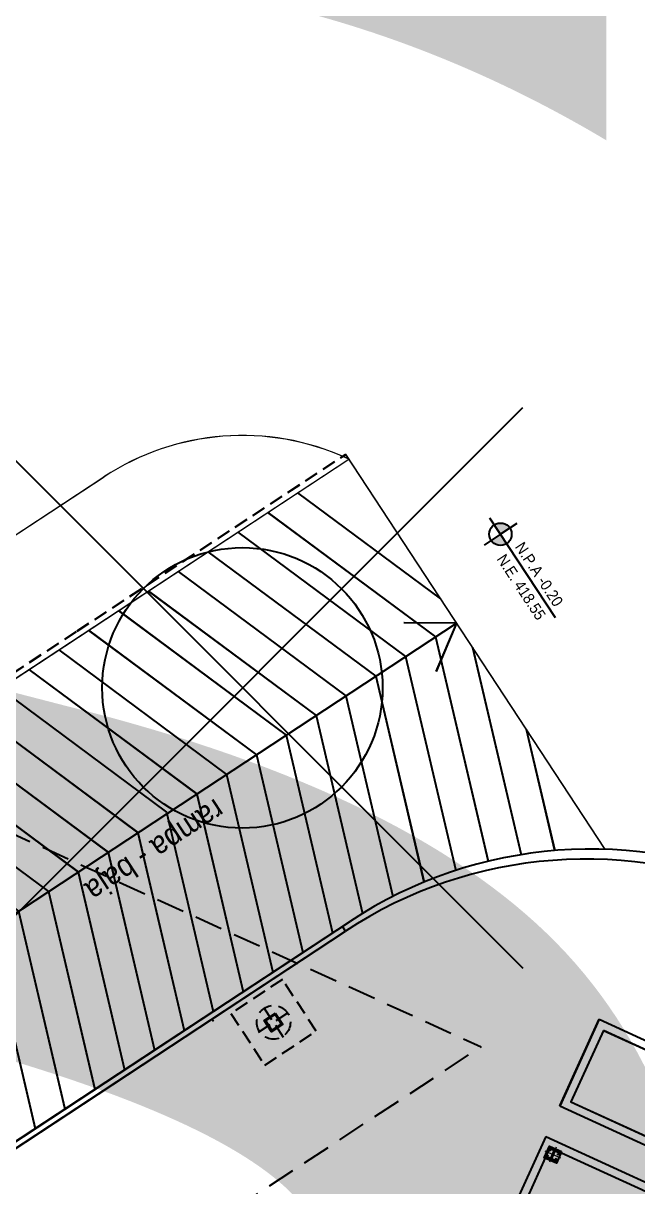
# Model space of a CAD drawing. Header units: metres. Extents: x 2 to 659295185, y -28 to 1124222152.
# Drawn here: x 655528.69 to 655539.66, y 1126780.37 to 1126801.12 of the extents above; entities that cross this region are included whole.
import ezdxf

# ---------------------------------------------------------------- set-up
doc = ezdxf.new("R2010")
doc.units = ezdxf.units.M
doc.header["$MEASUREMENT"] = 0
doc.header["$PDMODE"] = 35
doc.header["$PDSIZE"] = 5
for name, pattern in [('CONTINUA', [0]), ('DASHED', [0.75, 0.5, -0.25]), ('HIDDEN', [0.375, 0.25, -0.125]), ('XREF VIALIDAD PORTONES Y ACCESOS 15-07-12LIMPIO$0$CONTINUA', [0]), ('XREF VIALIDAD PORTONES Y ACCESOS 15-07-12LIMPIO$0$DASHED2', [0.375, 0.25, -0.125]), ('XREF VIALIDAD PORTONES Y ACCESOS 15-07-12LIMPIO$0$HIDDEN', [0.375, 0.25, -0.125])]:
    doc.linetypes.add(name, pattern=pattern)
doc.layers.get('0').update_dxf_attribs({"linetype": 'CONTINUOUS'})
for name, color, linetype in [('A-PARED', 2, 'CONTINUA'), ('A-PROYECCIONES', 5, 'DASHED'), ('A-VISTA 4', 8, 'CONTINUOUS'), ('columnas', 3, 'CONTINUOUS'), ('E_PLANCHAS A', 67, 'CONTINUOUS'), ('TEXTOS', 7, 'CONTINUOUS'), ('XREF VIALIDAD PORTONES Y ACCESOS 15-07-12LIMPIO$0$LINDERO DE PARCELA', 7, 'XREF VIALIDAD PORTONES Y ACCESOS 15-07-12LIMPIO$0$DASHED2')]:
    doc.layers.add(name, color=color, linetype=linetype)
for name, color, linetype, lineweight in [('A_RAMPAS DE ANDENES', 8, 'CONTINUA', 0), ('CCSM_C1_CUERPO A$0$A-VISTA 4', 8, 'CONTINUOUS', 0), ('E-CA-COLUMNA', 2, 'CONTINUOUS', 35), ('E_EJES A', 5, 'CONTINUOUS', 5), ('ENUMERACIÓN DE CAJETIN DE EXTINSIÓN', 8, 'CONTINUOUS', 0), ('XREF VIALIDAD PORTONES Y ACCESOS 15-07-12LIMPIO$0$A_RAMPAS DE ANDENES', 8, 'XREF VIALIDAD PORTONES Y ACCESOS 15-07-12LIMPIO$0$CONTINUA', 0), ('XREF VIALIDAD PORTONES Y ACCESOS 15-07-12LIMPIO$0$BROCAL', 9, 'CONTINUOUS', 5), ('XREF VIALIDAD PORTONES Y ACCESOS 15-07-12LIMPIO$0$ENUMERACIÓN DE CAJETIN DE EXTINSIÓN', 8, 'CONTINUOUS', 0)]:
    doc.layers.add(name, color=color, linetype=linetype, lineweight=lineweight)
doc.styles.add('SIGO', font='arial.ttf', dxfattribs={"width": 0.9})
doc.styles.get("Standard").update_dxf_attribs({"font": 'tahoma.ttf'})

# ---------------------------------------------------------------- blocks, each defined once
blk = doc.blocks.new('A$C3C682A3F')
at = {"layer": 'E-CA-COLUMNA'}
blk.add_lwpolyline([(-0.162, -0.103), (-0.028, -0.103, -0.410123), (-0.01, -0.121), (-0.01, -0.2), (0, -0.2), (0, 0), (-0.01, 0), (-0.01, -0.079, -0.410123), (-0.028, -0.097), (-0.162, -0.097, -0.410123), (-0.18, -0.079), (-0.18, 0), (-0.19, 0), (-0.19, -0.2), (-0.18, -0.2), (-0.18, -0.121, -0.418316), (-0.162, -0.103)], format="xyb", dxfattribs=at)
at = {"layer": 'E_EJES A'}
for p, q in [((-0.095, 0.054), (-0.095, -0.254)), ((-0.244, -0.1), (0.054, -0.1)), ((-0.13, -0.18), (-0.162, -0.18)), ((-0.124, -0.02), (-0.156, -0.02)), ((-0.146, -0.196), (-0.146, -0.164)), ((-0.14, -0.036), (-0.14, -0.004)), ((-0.034, -0.02), (-0.066, -0.02)), ((-0.028, -0.18), (-0.06, -0.18)), ((-0.05, -0.036), (-0.05, -0.004)), ((-0.044, -0.196), (-0.044, -0.164))]:
    blk.add_line(p, q, dxfattribs=at)
for centre in [(-0.146, -0.18), (-0.14, -0.02), (-0.05, -0.02), (-0.044, -0.18)]:
    blk.add_circle(centre, 0.00953, dxfattribs=at)
at = {"layer": 'E_PLANCHAS A'}
blk.add_lwpolyline([(-0.21, 0.02), (0.02, 0.02), (0.02, -0.22), (-0.21, -0.22)], close=True, dxfattribs=at)
blk = doc.blocks.new('445')
at = {"color": 12, "linetype": 'HIDDEN'}
for p, q in [((12.821, 72.679), (12.479, 72.138)), ((12.921, 72.237), (12.38, 72.579))]:
    blk.add_line(p, q, dxfattribs=at)
at = {"layer": 'columnas', "linetype": 'CONTINUA', "ltscale": 0.5}
blk.add_lwpolyline([(12.485, 72.371), (12.613, 72.574), (12.816, 72.446), (12.688, 72.243)], close=True, dxfattribs=at)
at = {"layer": 'columnas', "color": 12, "linetype": 'CONTINUA', "ltscale": 0.5}
blk.add_lwpolyline([(12.512, 72.377), (12.619, 72.546), (12.788, 72.439), (12.681, 72.27)], close=True, dxfattribs=at)

msp = doc.modelspace()

# ---------------------------------------------------------------- hatches: boundary and pattern name
at = {"layer": 'A-VISTA 4'}
h = msp.add_hatch(color=256, dxfattribs=at)
h.paths.add_polyline_path([(655537.3693, 1126792.1139, 0.4142136), (655537.0923, 1126792.1712), (655537.2022, 1126792.0041)])
h.paths.add_polyline_path([(655537.3121, 1126791.8369), (655537.2022, 1126792.0041), (655537.0351, 1126791.8942, 0.4142136)])

# ---------------------------------------------------------------- linework, layer by layer
at = {"color": 12, "linetype": 'XREF VIALIDAD PORTONES Y ACCESOS 15-07-12LIMPIO$0$HIDDEN'}
for p, q in [((655529.6552, 1126790.2796), (655534.4448, 1126793.4291)), ((655529.6552, 1126790.2796), (655534.4448, 1126793.4291)), ((655521.9118, 1126785.1876), (655529.6552, 1126790.2796))]:
    msp.add_line(p, q, dxfattribs=at)
at = {"color": 12, "linetype": 'HIDDEN'}
for p, q in [((655529.6562, 1126790.2814), (655534.446, 1126793.4306)), ((655521.9124, 1126785.1899), (655529.6562, 1126790.2814))]:
    msp.add_line(p, q, dxfattribs=at)
for p, q in [((655525.5591, 1126783.2778), (655536.4223, 1126790.4214)), ((655525.5591, 1126783.2778), (655536.4223, 1126790.4214)), ((655525.5596, 1126783.2798), (655536.4233, 1126790.4227)), ((655536.4223, 1126790.4214), (655535.4843, 1126790.4262)), ((655536.4223, 1126790.4214), (655535.4843, 1126790.4262)), ((655536.4233, 1126790.4227), (655535.4853, 1126790.4276)), ((655536.4223, 1126790.4214), (655536.0551, 1126789.5582)), ((655536.4223, 1126790.4214), (655536.0551, 1126789.5582)), ((655536.4233, 1126790.4227), (655536.056, 1126789.5595))]:
    msp.add_line(p, q)
at = {"ltscale": 0.1}
for p, q in [((655525.75, 1126779.3337), (655534.5324, 1126785.1089)), ((655525.7502, 1126779.3357), (655534.533, 1126785.1103)), ((655525.8049, 1126779.2501), (655534.4425, 1126784.9301)), ((655525.8051, 1126779.2522), (655534.4431, 1126784.9315))]:
    msp.add_line(p, q, dxfattribs=at)
at = {"color": 12}
for points in [[(655533.5861, 1126792.7448), (655536.1378, 1126790.8542)], [(655533.5872, 1126792.7463), (655536.1388, 1126790.8555)], [(655533.0521, 1126792.3937), (655536.0471, 1126790.1746)], [(655533.0532, 1126792.3952), (655536.0481, 1126790.1759)], [(655532.5181, 1126792.0425), (655535.5131, 1126789.8235)], [(655532.5192, 1126792.0441), (655535.5141, 1126789.8249)], [(655531.9859, 1126791.6925), (655534.9809, 1126789.4735)], [(655531.987, 1126791.6942), (655534.9818, 1126789.4749)], [(655531.4537, 1126791.3426), (655534.4487, 1126789.1235), (655535.2871, 1126785.5468)], [(655531.4547, 1126791.3442), (655534.4496, 1126789.125), (655535.2878, 1126785.5482)], [(655530.9215, 1126790.9926), (655533.9165, 1126788.7735), (655534.744, 1126785.2432)], [(655530.9225, 1126790.9943), (655533.9173, 1126788.775), (655534.7446, 1126785.2447)], [(655530.3893, 1126790.6426), (655533.3842, 1126788.4236), (655534.2108, 1126784.8974)], [(655530.3903, 1126790.6443), (655533.3851, 1126788.4251), (655534.2114, 1126784.8989)], [(655529.857, 1126790.2926), (655532.852, 1126788.0736), (655533.6786, 1126784.5475)], [(655529.858, 1126790.2944), (655532.8529, 1126788.0751), (655533.6792, 1126784.5489)], [(655536.0471, 1126790.1746), (655536.985, 1126786.1733)], [(655536.0481, 1126790.1759), (655536.9857, 1126786.1746)], [(655529.3248, 1126789.9426), (655532.3198, 1126787.7236), (655533.1464, 1126784.1975)], [(655529.3258, 1126789.9444), (655532.3206, 1126787.7252), (655533.1469, 1126784.199)], [(655536.707, 1126789.9884), (655537.5735, 1126786.2918)], [(655536.708, 1126789.9897), (655537.5742, 1126786.293)], [(655535.5131, 1126789.8235), (655536.4071, 1126786.0098)], [(655535.5141, 1126789.8249), (655536.4078, 1126786.0111)], [(655528.7926, 1126789.5927), (655531.7876, 1126787.3736), (655532.6142, 1126783.8475)], [(655528.7935, 1126789.5945), (655531.7884, 1126787.3752), (655532.6147, 1126783.8491)], [(655534.9809, 1126789.4735), (655535.8417, 1126785.8015)], [(655534.9818, 1126789.4749), (655535.8423, 1126785.8029)], [(655528.2762, 1126789.2531), (655531.2488, 1126787.0507), (655532.0817, 1126783.4974)], [(655528.2771, 1126789.255), (655531.2495, 1126787.0523), (655532.0822, 1126783.499)], [(655527.7438, 1126788.903), (655530.7388, 1126786.6839), (655531.5653, 1126783.1578)], [(655527.7446, 1126788.9049), (655530.7395, 1126786.6856), (655531.5658, 1126783.1594)], [(655527.2115, 1126788.553), (655530.2065, 1126786.3339), (655531.0331, 1126782.8078)], [(655527.2124, 1126788.5549), (655530.2073, 1126786.3356), (655531.0336, 1126782.8095)], [(655537.6647, 1126788.5318), (655538.1726, 1126786.365)], [(655537.6656, 1126788.533), (655538.1733, 1126786.3662)], [(655526.6793, 1126788.203), (655529.6743, 1126785.9839), (655530.5009, 1126782.4578)], [(655526.6801, 1126788.205), (655529.675, 1126785.9857), (655530.5013, 1126782.4595)], [(655526.1471, 1126787.853), (655529.1421, 1126785.634), (655529.9687, 1126782.1079)], [(655526.1479, 1126787.855), (655529.1428, 1126785.6358), (655529.9691, 1126782.1096)], [(655525.6149, 1126787.503), (655528.6099, 1126785.284), (655529.4365, 1126781.7579)], [(655525.6157, 1126787.5051), (655528.6105, 1126785.2858), (655529.4368, 1126781.7597)], [(655525.0827, 1126787.153), (655528.0777, 1126784.934), (655528.9042, 1126781.4079)], [(655525.0834, 1126787.1551), (655528.0783, 1126784.9359), (655528.9046, 1126781.4097)]]:
    msp.add_lwpolyline(points, dxfattribs=at)
at = {"ltscale": 0.1}
for centre in [(655538.8182, 1126778.5929), (655538.7283, 1126778.4141)]:
    msp.add_arc(centre, 7.8, 65.3577, 123.32446, dxfattribs=at)
msp.add_point((655532.6022, 1126789.267))
at = {"layer": 'A-PARED'}
for p, q in [((655538.0132, 1126781.268), (655537.1853, 1126779.4407)), ((655538.0132, 1126781.268), (655550.5133, 1126775.5455)), ((655538.0892, 1126781.0723), (655537.3217, 1126779.3782)), ((655538.0892, 1126781.0723), (655545.206, 1126777.8141))]:
    msp.add_line(p, q, dxfattribs=at)
at = {"layer": 'A-PARED', "color": 12, "linetype": 'HIDDEN'}
msp.add_lwpolyline([(655532.3962, 1126783.4612), (655533.0005, 1126782.542), (655533.9196, 1126783.1464), (655533.3153, 1126784.0655)], close=True, dxfattribs=at)
msp.add_circle((655533.1579, 1126783.3038), 0.3, dxfattribs=at)
at = {"layer": 'A-PROYECCIONES'}
for p in [(655488.7591, 1126804.7425), (655528.0724, 1126777.0913)]:
    msp.add_line(p, (655536.8601, 1126782.8679), dxfattribs=at)
at = {"layer": 'A-VISTA 4'}
for p, q in [((655537.0132, 1126792.2987), (655538.1832, 1126790.5189)), ((655532.0582, 1126783.3638), (655532.0857, 1126783.322))]:
    msp.add_line(p, q, dxfattribs=at)
msp.add_lwpolyline([(655537.4979, 1126792.1985), (655537.2055, 1126792.0062), (655536.913, 1126791.8139)], dxfattribs=at)
msp.add_circle((655537.2055, 1126792.0062), 0.2, dxfattribs=at)
at = {"layer": 'A_RAMPAS DE ANDENES'}
msp.add_line((655539.0752, 1126786.3886), (655534.446, 1126793.4306), dxfattribs=at)
at = {"layer": 'CCSM_C1_CUERPO A$0$A-VISTA 4', "lineweight": 5}
msp.add_line((655532.0582, 1126783.3637), (655532.0857, 1126783.3219), dxfattribs=at)
at = {"layer": 'ENUMERACIÓN DE CAJETIN DE EXTINSIÓN', "color": 3}
for p, q in [((655521.9673, 1126785.1064), (655534.5009, 1126793.347)), ((655534.46, 1126793.3655), (655534.5009, 1126793.347)), ((655520.7893, 1126786.8981), (655530.1335, 1126793.0294))]:
    msp.add_line(p, q, dxfattribs=at)
msp.add_arc((655532.6022, 1126789.267), 4.5, 65.61532, 123.27093, dxfattribs=at)
at = {"layer": 'XREF VIALIDAD PORTONES Y ACCESOS 15-07-12LIMPIO$0$A_RAMPAS DE ANDENES'}
msp.add_line((655539.0745, 1126786.3875), (655534.4448, 1126793.4291), dxfattribs=at)
msp.add_line((655539.0745, 1126786.3875), (655534.4448, 1126793.4291), dxfattribs=at)
at = {"layer": 'XREF VIALIDAD PORTONES Y ACCESOS 15-07-12LIMPIO$0$BROCAL', "ltscale": 0.1}
for centre, radius, start, end in [((655538.8167, 1126778.5844), 7.8072, 65.37539, 124.56299), ((655538.818, 1126778.5917), 7.8, 65.36166, 123.32842), ((655538.7281, 1126778.4129), 7.8, 65.36166, 123.32842), ((655538.7281, 1126778.4129), 7.8, 65.36166, 123.32842)]:
    msp.add_arc(centre, radius, start, end, dxfattribs=at)
at = {"layer": 'XREF VIALIDAD PORTONES Y ACCESOS 15-07-12LIMPIO$0$ENUMERACIÓN DE CAJETIN DE EXTINSIÓN', "color": 3}
for p, q in [((655521.9667, 1126785.1041), (655534.4997, 1126793.3456)), ((655521.9667, 1126785.1041), (655534.4997, 1126793.3456)), ((655520.7885, 1126786.8958), (655530.1323, 1126793.0276)), ((655520.7885, 1126786.8958), (655530.1323, 1126793.0276))]:
    msp.add_line(p, q, dxfattribs=at)
msp.add_arc((655532.6013, 1126789.2654), 4.5, 65.61929, 123.2749, dxfattribs=at)
msp.add_arc((655532.6013, 1126789.2654), 4.5, 65.61929, 123.2749, dxfattribs=at)
at = {"layer": 'XREF VIALIDAD PORTONES Y ACCESOS 15-07-12LIMPIO$0$LINDERO DE PARCELA', "color": 1, "linetype": 'XREF VIALIDAD PORTONES Y ACCESOS 15-07-12LIMPIO$0$CONTINUA', "ltscale": 0.5}
msp.add_line((655534.4425, 1126784.9301), (655534.3876, 1126785.0137), dxfattribs=at)
at = {"layer": 'XREF VIALIDAD PORTONES Y ACCESOS 15-07-12LIMPIO$0$LINDERO DE PARCELA', "linetype": 'XREF VIALIDAD PORTONES Y ACCESOS 15-07-12LIMPIO$0$CONTINUA', "ltscale": 0.5}
for p, q in [((655538.2627, 1126781.8123), (655538.969, 1126783.3586)), ((655538.969, 1126783.3586), (655538.263, 1126781.8122)), ((655538.969, 1126783.3586), (655550.056, 1126778.284)), ((655539.0431, 1126783.1598), (655538.4617, 1126781.8862)), ((655539.0431, 1126783.1598), (655549.9209, 1126778.1809)), ((655538.2627, 1126781.8123), (655550.3872, 1126776.2628)), ((655538.4617, 1126781.8862), (655550.1937, 1126776.5164))]:
    msp.add_line(p, q, dxfattribs=at)
msp.add_lwpolyline([(655539.0431, 1126783.1598), (655538.4617, 1126781.8862), (655550.1937, 1126776.5164), (655549.9209, 1126778.1809)], close=True, dxfattribs=at)

# ---------------------------------------------------------------- block references
at = {"rotation": 245.6153499094328}
msp.add_blockref('445', (655472.4316, 1126824.72), dxfattribs=at)
at = {"layer": 'E_PLANCHAS A', "rotation": 245.6058260161224}
msp.add_blockref('A$C3C682A3F', (655538.1928, 1126780.8167), dxfattribs=at)

# ---------------------------------------------------------------- texts
at = {"layer": 'A-VISTA 4', "style": 'SIGO', "width": 0.9}
msp.add_text('rampa - baja', height=0.4, rotation=213.32017, dxfattribs=at).set_placement((655532.1158, 1126787.3065))
at = {"layer": 'A-VISTA 4', "char_height": 0.2, "attachment_point": 1, "rotation": 303.32017, "style": 'SIGO'}
for s, insert, width in [('N.P.A -0.20', (655537.6224, 1126791.8904), 3.290786), ('N.E. 418.55', (655537.2973, 1126791.6744), 3.025443)]:
    msp.add_mtext(s, dxfattribs=dict(at, insert=insert, width=width))
at = {"layer": 'TEXTOS', "linetype": 'HIDDEN', "lineweight": 40, "insert": (655510.1506, 1126820.5508), "char_height": 55.39872, "width": 745.449546, "attachment_point": 1}
msp.add_mtext('sector 30', dxfattribs=at)

doc.saveas('drawing.dxf')
